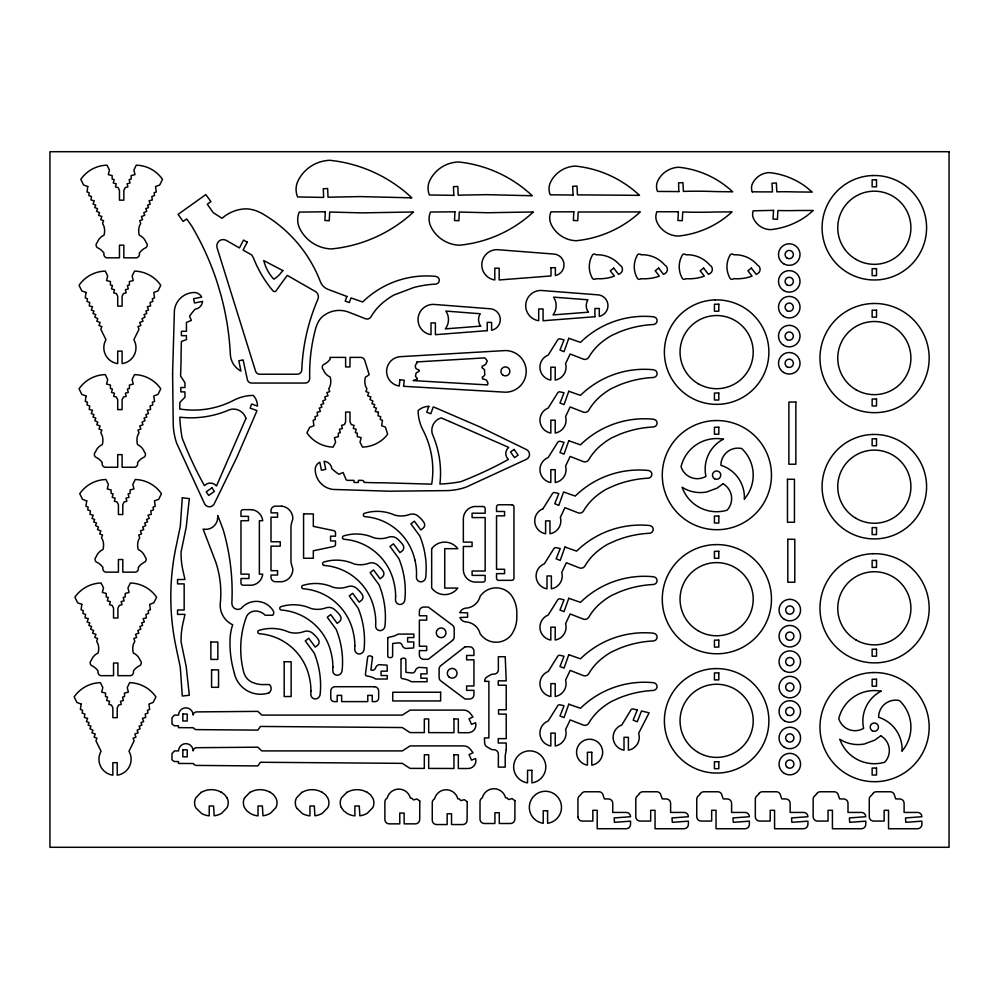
<?xml version="1.0" encoding="UTF-8"?>
<svg xmlns="http://www.w3.org/2000/svg" width="999" height="999" viewBox="0 0 999 999"><rect width="100%" height="100%" fill="white"/><g stroke="black" fill="none" stroke-linecap="round" stroke-linejoin="round"><path stroke-width="1.5" d="M678.396 211.776L677.909 220.467L682.267 220.717L682.754 211.963A444.518 444.518 0 0 0 714.585 212L732.042 211.9L731.243 212.625A92.957 92.957 0 0 1 728.059 215.359L724.088 218.444A92.957 92.957 0 0 1 678.009 236.076A24.288 24.288 0 0 1 657.142 222.502A12.9 12.9 0 0 1 656.867 211.738L678.159 211.763M244.53 797.939L249.937 792.332M201.149 792.332L195.742 797.939A10.764 10.764 0 0 0 195.929 808.041L201.611 813.511A19.73 19.73 0 0 0 209.228 815.833L209.228 805.993L213.599 805.993L214.173 815.783A19.456 19.456 0 0 0 221.691 813.261L227.073 807.629A10.702 10.702 0 0 0 227.198 798.126M301.86 792.332L296.453 797.939A10.764 10.764 0 0 0 296.641 808.041M346.815 792.332L341.408 797.939A10.702 10.702 0 0 0 341.283 807.454M542.969 508.741L552.447 493.618A2.173 2.173 0 0 1 554.845 492.582L558.816 493.543L554.745 503.746L558.816 505.369L563.561 491.983L575.237 496.066A91.334 91.334 0 0 1 648.438 470.479A3.884 3.884 0 0 1 648.438 478.209L646.977 478.271A104.308 104.308 0 0 0 614.373 485.576L606.718 489.011A61.426 61.426 0 0 0 599.85 493.356L597.115 495.417A54.083 54.083 0 0 0 583.541 510.901A4.471 4.471 0 0 1 578.046 512.812L564.934 507.667L560.364 517.332A13.062 13.062 0 0 1 549.974 533.766L549.974 520.891L545.604 520.891L545.604 533.766A13.062 13.062 0 0 1 542.969 508.741M678.796 191.571L678.596 182.854L682.966 182.642L683.391 191.408A444.518 444.518 0 0 1 715.222 191.583L732.667 191.808L731.88 191.084A92.957 92.957 0 0 0 728.721 188.324L724.774 185.202A92.957 92.957 0 0 0 678.821 167.258A24.288 24.288 0 0 0 657.854 180.682A12.9 12.9 0 0 0 657.504 191.433L679.02 191.571M752.272 191.82L772.452 191.92L772.002 183.217L776.36 182.992L776.822 191.808A355.332 355.332 0 0 1 795.641 191.933L812.262 192.095L806.081 186.938A74.301 74.301 0 0 0 769.355 172.602A19.418 19.418 0 0 0 752.597 183.329A10.302 10.302 0 0 0 752.085 191.333L752.322 191.92M366.87 792.057L370.442 794.754L372.839 798.139A10.702 10.702 0 0 1 372.764 807.642L367.345 813.236A19.456 19.456 0 0 1 359.84 815.771L359.265 805.993L354.895 805.993L354.895 815.858A19.73 19.73 0 0 1 347.277 813.536L343.718 810.826L341.308 807.429M321.915 792.057L325.487 794.754L327.884 798.139A10.702 10.702 0 0 1 327.809 807.642L322.39 813.236A19.456 19.456 0 0 1 314.885 815.771L314.31 805.993L309.94 805.993L309.94 815.858A19.73 19.73 0 0 1 302.322 813.536L296.666 808.029M269.992 792.057L273.551 794.754L275.961 798.139A10.702 10.702 0 0 1 275.886 807.642L270.467 813.236A19.456 19.456 0 0 1 262.962 815.758L262.387 805.993L258.017 805.993L258.017 815.858A19.73 19.73 0 0 1 250.399 813.536L246.84 810.813L244.43 807.429A10.702 10.702 0 0 1 244.505 797.926M221.204 792.057L224.763 794.754L227.173 798.139M577.934 816.707L577.934 799.212A4.358 4.358 0 0 1 580.094 795.454L581.568 793.556A4.358 4.358 0 0 1 585.077 791.77L598.888 791.77A4.358 4.358 0 0 1 602.647 793.918L604.37 798.875L608.928 798.988A4.346 4.346 0 0 1 612.762 803.308L612.762 812.437L626.273 812.437A4.271 4.271 0 0 1 630.544 816.732L614.148 817.931L614.472 822.327L630.544 821.153L630.544 824.375A4.346 4.346 0 0 1 626.186 828.72L597.202 828.733L597.202 810.301L592.832 810.301L592.832 821.066L582.292 821.066A4.346 4.346 0 0 1 577.934 816.707M234.453 673.351A103.734 103.734 0 0 1 230.095 638.511A49.875 49.875 0 0 1 232.68 624.787A21.641 21.641 0 0 1 220.18 604.27A98.327 98.327 0 0 0 215.871 562.375L203.097 529.058A11.926 11.926 0 0 0 217.695 517.395L217.832 515.584L223.189 529.707A222.727 222.727 0 0 1 231.855 603.146A6.019 6.019 0 0 0 241.059 608.541A19.855 19.855 0 0 1 273.127 610.614A3.896 3.896 0 0 1 272.777 615.247L265.235 615.247A14.173 14.173 0 0 0 256.593 611.088A9.928 9.928 0 0 0 246.578 616.358A92.445 92.445 0 0 0 243.744 672.19A15.16 15.16 0 0 0 252.198 682.317A27.972 27.972 0 0 0 265.484 684.552L269.443 684.565A5.395 5.395 0 0 1 268.806 693.019M268.781 692.944A26.823 26.823 0 0 1 234.353 673.376M201.199 792.419A20.092 20.092 0 0 1 221.141 792.182M249.987 792.419A20.092 20.092 0 0 1 269.93 792.182M301.91 792.419A20.092 20.092 0 0 1 321.853 792.182M346.865 792.419A20.092 20.092 0 0 1 366.808 792.182M324.188 565.422A1.723 1.723 0 0 1 322.739 563.011L322.952 562.662A1.723 1.723 0 0 1 323.963 562.012A42.482 42.482 0 0 1 354.008 563.936A24.7 24.7 0 0 0 368.756 563.299A8.704 8.704 0 0 1 377.447 564.947A42.695 42.695 0 0 1 381.643 569.168L383.067 571.103A4.346 4.346 0 0 1 382.217 577.122L380.07 578.783L373.576 569.954L370.117 572.627L379.046 584.777A86.426 86.426 0 0 1 385.239 622.802L384.99 625.761A5.045 5.045 0 0 1 379.957 630.644A4.558 4.558 0 0 1 375.649 625.761L375.774 622.502A58.329 58.329 0 0 0 374.163 608.928A55.444 55.444 0 0 0 324.188 565.446M414.91 560.152A55.444 55.444 0 0 0 364.96 516.658A1.723 1.723 0 0 1 363.511 514.223L363.723 513.873A1.723 1.723 0 0 1 364.747 513.224A42.482 42.482 0 0 1 394.792 515.147A24.7 24.7 0 0 0 409.528 514.51A8.704 8.704 0 0 1 418.219 516.158A42.695 42.695 0 0 1 422.415 520.379L423.838 522.315A4.346 4.346 0 0 1 422.989 528.334L420.841 529.994L414.348 521.166L410.889 523.838L419.817 535.988A86.426 86.426 0 0 1 426.024 574.013L425.761 576.972A5.045 5.045 0 0 1 420.729 581.855A4.558 4.558 0 0 1 416.421 576.972L416.546 573.713A58.329 58.329 0 0 0 414.935 560.139M723.413 439.198A36.576 36.576 0 0 0 681.056 466.683A17.045 17.045 0 0 0 705.943 476.373A33.704 33.704 0 0 1 723.388 439.198M210.876 642.02L210.876 659.427L217.844 659.427L217.844 642.02L210.876 642.02M211.576 669.892L211.576 687.312L218.544 687.312L218.544 669.892L211.576 669.892M284.191 661.75L284.191 696.54L291.146 696.54L291.146 661.75L284.191 661.75M303.571 513.898L303.571 558.254L313.324 558.254L313.324 550.774L333.766 546.49A2.173 2.173 0 0 0 335.502 544.355L335.502 540.946L330.569 540.946L330.569 536.188L335.502 536.188L335.502 532.779A2.173 2.173 0 0 0 333.766 530.656L313.324 526.361L313.324 513.898L303.571 513.898M431.668 548.676L431.668 588.074A16.296 16.296 0 0 0 457.792 588.074L444.73 588.074L444.73 548.676L457.792 548.676A16.296 16.296 0 0 0 431.668 548.676M453.971 754.794L453.958 768.481L428.683 768.418L428.708 754.769L424.338 754.757L424.313 768.406L410.015 768.381L402.285 763.361L260.427 762.262L257.817 765.921L196.491 765.421A3.496 3.496 0 0 1 193.419 763.536L178.471 763.436L178.484 761.588L174.388 761.55L171.965 759.827L172.015 753.558L174.475 750.898L178.571 750.898A7.28 7.28 0 0 1 185.851 743.631A7.28 7.28 0 0 1 193.132 750.898A3.559 3.559 0 0 1 196.641 747.702L257.879 747.19L261.775 750.898L402.372 750.898L410.102 745.903L463.524 745.903A8.641 8.641 0 0 1 470.429 749.337L473.014 752.784L469.018 754.595L471.54 760.152L475.599 758.541A7.78 7.78 0 0 1 467.619 768.518L458.329 768.493L458.341 754.794L453.971 754.794M453.971 718.98L453.958 732.679L428.683 732.617L428.708 718.968L424.338 718.955L424.313 732.604L410.015 732.567L402.285 727.547L260.427 726.448L257.817 730.119L196.491 729.62A3.496 3.496 0 0 1 193.419 727.734L178.471 727.634L178.484 725.786L174.388 725.749L171.965 724.013L172.015 717.757L174.475 715.097L178.571 715.097A7.28 7.28 0 0 1 185.851 707.829A7.28 7.28 0 0 1 193.132 715.097A3.559 3.559 0 0 1 196.641 711.9L257.879 711.375L261.775 715.097L402.372 715.097L410.102 710.102L463.524 710.102A8.641 8.641 0 0 1 470.429 713.536L473.014 716.982L469.018 718.793L471.54 724.35L475.599 722.739A7.78 7.78 0 0 1 467.619 732.717L458.329 732.692L458.341 718.993L453.971 718.98M551.011 267.707L551.011 275.949L499.175 279.97L499.175 268.182L494.805 268.182L494.805 279.97A15.235 15.235 0 0 1 481.83 263.773A15.235 15.235 0 0 1 497.027 249.65L553.196 254.008A10.889 10.889 0 0 1 555.382 275.549L555.382 267.707L551.011 267.707M718.805 672.926L718.805 679.894L714.435 679.894L714.435 672.926L718.805 672.926M718.805 551.311L718.805 558.279L714.435 558.279L714.435 551.311L718.805 551.311M718.805 304.233L718.805 311.201L714.435 311.201L714.435 304.233L718.805 304.233M787.474 479.283L787.474 522.252L794.442 522.252L794.442 479.283L787.474 479.283M787.824 539.273L787.824 582.242L794.792 582.242L794.792 539.273L787.824 539.273M876.51 560.414L876.51 567.382L872.139 567.382L872.139 560.414L876.51 560.414M876.51 438.786L876.51 445.754L872.139 445.754L872.139 438.786L876.51 438.786M876.51 310.202L876.51 317.158L872.139 317.158L872.139 310.202L876.51 310.202M876.51 179.857L876.51 186.825L872.139 186.825L872.139 179.857L876.51 179.857M172.59 373.726L173.214 421.965A62.525 62.525 0 0 0 176.761 443.456L204.645 503.933A5.37 5.37 0 0 0 214.186 503.933L237.038 456.968L256.331 412.2L256.905 410.539L250.137 408.129L251.598 404.008L257.505 406.106A15.947 15.947 0 0 0 253.284 395.404A43.344 43.344 0 0 0 233.741 400.274A87.113 87.113 0 0 1 179.695 408.978L179.832 402.435L184.952 397.252L184.952 391.883L180.844 391.883L180.844 387.512L184.952 387.512L184.952 382.742L180.594 376.024L181.056 361.376A535.789 535.789 0 0 1 181.418 341.471L186.451 339.585L186.451 335.664L181.393 335.664L181.393 331.293L186.451 331.293L186.451 322.44L191.333 320.417L189.598 316.221A50.662 50.662 0 0 1 195.142 309.166A8.367 8.367 0 0 0 202.535 301.373L194.493 303.009L193.619 298.726L201.661 297.09A8.367 8.367 0 0 0 195.155 292.532A20.217 20.217 0 0 0 174.413 310.289L172.59 373.726M182.892 714.023L182.829 720.991L187.2 721.028L187.263 714.06L182.892 714.023M182.892 749.824L182.829 756.792L187.2 756.83L187.263 749.862L182.892 749.824M310.951 690.809L310.839 694.068A4.558 4.558 0 0 0 315.135 698.95A5.045 5.045 0 0 0 320.167 694.068L320.429 691.108A86.426 86.426 0 0 0 314.223 653.084L305.294 640.933L308.753 638.261L315.247 647.09L317.395 645.429A4.346 4.346 0 0 0 318.244 639.41L316.82 637.462A42.695 42.695 0 0 0 312.637 633.254A8.704 8.704 0 0 0 303.933 631.605A24.7 24.7 0 0 1 289.198 632.242A42.482 42.482 0 0 0 259.153 630.319A1.723 1.723 0 0 0 258.129 630.968L257.942 631.293A1.723 1.723 0 0 0 259.378 633.728A55.444 55.444 0 0 1 309.315 677.235A58.329 58.329 0 0 1 310.951 690.809M332.904 667.107L332.792 670.379A4.558 4.558 0 0 0 337.088 675.249A5.045 5.045 0 0 0 342.12 670.379L342.382 667.407A86.426 86.426 0 0 0 336.176 629.382L327.247 617.232L330.706 614.56L337.2 623.388L339.348 621.728A4.346 4.346 0 0 0 340.197 615.709L338.773 613.773A42.695 42.695 0 0 0 334.59 609.552A8.704 8.704 0 0 0 325.886 607.904A24.7 24.7 0 0 1 311.151 608.553A42.482 42.482 0 0 0 281.106 606.63A1.723 1.723 0 0 0 280.082 607.267L279.882 607.617A1.723 1.723 0 0 0 281.331 610.027A55.444 55.444 0 0 1 331.281 653.546A58.329 58.329 0 0 1 332.904 667.107M354.857 645.854L354.745 649.113A4.558 4.558 0 0 0 359.041 653.995A5.045 5.045 0 0 0 364.086 649.113L364.335 646.153A86.426 86.426 0 0 0 358.142 608.129L349.213 595.978L352.672 593.306L359.153 602.135L361.301 600.474A4.346 4.346 0 0 0 362.15 594.455L360.726 592.507A42.695 42.695 0 0 0 356.543 588.299A8.704 8.704 0 0 0 347.839 586.65A24.7 24.7 0 0 1 333.104 587.287A42.482 42.482 0 0 0 303.059 585.364A1.723 1.723 0 0 0 302.035 586.013L301.848 586.338A1.723 1.723 0 0 0 303.284 588.773A55.444 55.444 0 0 1 353.234 632.28A58.329 58.329 0 0 1 354.857 645.854M395.629 596.366L395.517 599.625A4.558 4.558 0 0 0 399.812 604.507A5.045 5.045 0 0 0 404.857 599.625L405.107 596.665A86.426 86.426 0 0 0 398.913 558.641L389.985 546.49L393.444 543.818L399.925 552.647L402.085 550.986A4.346 4.346 0 0 0 402.922 544.967L401.498 543.031A42.695 42.695 0 0 0 397.315 538.811A8.704 8.704 0 0 0 388.623 537.162A24.7 24.7 0 0 1 373.876 537.799A42.482 42.482 0 0 0 343.831 535.876A1.723 1.723 0 0 0 342.819 536.525L342.62 536.85A1.723 1.723 0 0 0 344.056 539.285A55.444 55.444 0 0 1 394.006 582.804A58.329 58.329 0 0 1 395.629 596.366M419.805 801.073L419.705 819.492A4.346 4.346 0 0 1 415.347 823.85L404.133 823.85L404.133 813.086L399.762 813.086L399.762 823.85L389.223 823.85A4.346 4.346 0 0 1 384.877 819.492L384.877 801.997A4.358 4.358 0 0 1 387.025 798.238L387.175 798.151A11.988 11.988 0 0 1 410.427 798.151L411.725 798.151L413.499 799.912L416.933 798.963L419.805 801.073M467.207 801.76L467.095 820.191A4.346 4.346 0 0 1 462.749 824.55L451.536 824.55L451.536 813.785L447.152 813.785L447.152 824.55L436.625 824.55A4.346 4.346 0 0 1 432.267 820.191L432.267 802.697A4.358 4.358 0 0 1 434.428 798.938L434.565 798.85A11.988 11.988 0 0 1 457.829 798.85L459.115 798.85L460.889 800.611L464.323 799.662L467.207 801.76M514.947 800.723L514.847 819.143A4.346 4.346 0 0 1 510.489 823.501L499.275 823.501L499.275 812.736L494.905 812.736L494.905 823.501L484.365 823.501A4.346 4.346 0 0 1 480.007 819.143L480.007 801.648A4.358 4.358 0 0 1 482.167 797.889L482.317 797.801A11.988 11.988 0 0 1 505.569 797.801L506.868 797.801L508.628 799.562L512.062 798.613L514.947 800.723M372.49 657.392L370.891 669.867A2.935 2.935 0 0 0 373.626 670.017A3.534 3.534 0 0 0 375.711 667.482A5.145 5.145 0 0 1 379.096 664.66L387.088 665.147L387.275 671.166L381.069 671.166L381.069 675.536L387.275 675.536L387.275 679.02L375.849 679.02A23.127 23.127 0 0 0 366.371 675.948L365.384 674.862L367.669 656.992C368.269 655.169 372.003 655.669 372.49 657.392M454.92 211.813L454.52 220.517L458.891 220.717L459.278 212.038L487.475 212.737L533.379 211.963A126.448 126.448 0 0 1 527.647 216.958A103.421 103.421 0 0 1 522.227 221.179A126.836 126.836 0 0 1 459.353 245.217A33.142 33.142 0 0 1 430.881 226.698A17.595 17.595 0 0 1 430.507 212.025L454.92 211.813M325.337 211.788L324.887 220.492L329.245 220.717L329.695 212.025L361.675 212.874L413.536 211.988A140.871 140.871 0 0 1 407.155 217.57A114.897 114.897 0 0 1 401.123 222.253A140.871 140.871 0 0 1 331.293 248.951A36.813 36.813 0 0 1 299.675 228.384A19.543 19.543 0 0 1 299.25 212.088L325.337 211.788M573.838 211.776L573.364 220.467L577.722 220.717L578.196 211.988L640.272 211.925L639.185 212.912A110.29 110.29 0 0 1 635.414 216.159A89.922 89.922 0 0 1 630.694 219.83A110.29 110.29 0 0 1 576.023 240.734A28.809 28.809 0 0 1 551.273 224.638A15.297 15.297 0 0 1 550.948 211.875L573.838 211.776M773.551 210.364L773.039 219.056L777.409 219.318L777.921 210.514A355.332 355.332 0 0 0 796.752 210.514L813.361 210.464L807.155 215.584A74.301 74.301 0 0 1 770.329 229.658A19.418 19.418 0 0 1 753.646 218.818A10.302 10.302 0 0 1 753.196 210.814L773.551 210.364M182.293 497.839L180.295 526.473L175.874 547.627A242.233 242.233 0 0 0 175.874 646.253L180.295 667.394L182.293 696.028L189.323 695.267L186.201 666.57L181.081 641.945A77.697 77.697 0 0 1 183.279 621.89L184.965 614.373L177.547 614.373L177.547 610.002L184.166 610.002L184.166 583.878L177.547 583.878L177.547 579.507L184.965 579.507L183.279 571.977A77.697 77.697 0 0 1 181.081 551.923L186.201 527.31L189.323 498.601L182.293 497.839M387.762 638.049L387.749 656.268C388.099 658.191 392.245 658.191 392.595 656.268L392.682 643.481L399.051 642.819A3.534 3.534 0 0 1 402.26 645.629A5.145 5.145 0 0 0 405.644 648.451L413.636 647.964L413.823 641.945L407.617 641.945L407.617 637.574L413.823 637.574L413.823 634.09L398.201 634.09A23.127 23.127 0 0 1 388.736 637.162L387.762 638.049M417.02 362.537L416.945 362.849A7.555 7.555 0 0 0 415.247 366.283L415.821 368.281A7.118 7.118 0 0 0 419.143 369.98L419.168 371.378A9.241 9.241 0 0 0 416.046 373.176A14.785 14.785 0 0 1 415.422 375.986A5.982 5.982 0 0 0 417.382 378.409L417.02 379.62A11.089 11.089 0 0 0 413.136 380.594L487.512 384.915A5.532 5.532 0 0 0 487.887 382.667A20.829 20.829 0 0 1 486.525 380.194A9.416 9.416 0 0 0 482.642 378.983L482.255 377.073A4.895 4.895 0 0 0 484.84 374.787A20.829 20.829 0 0 1 484.615 369.867A13.287 13.287 0 0 0 482.03 367.782L482.28 366.071A8.691 8.691 0 0 0 485.889 364.048A20.829 20.829 0 0 1 487.262 361.126A13.874 13.874 0 0 0 484.815 357.879L416.571 361.938L417.02 362.537M401.011 659.328L400.986 677.559L401.973 678.646A23.127 23.127 0 0 1 411.451 681.718L427.06 681.718L427.06 678.234L420.854 678.234L420.854 673.863L427.06 673.863L426.885 667.844L418.881 667.369A5.145 5.145 0 0 0 415.497 670.179A3.534 3.534 0 0 1 412.287 672.989L405.919 672.327L405.831 659.552C405.469 657.667 401.71 657.692 401.011 659.328M399.912 379.757L399.238 386.014A14.785 14.785 0 0 1 386.638 370.317A14.785 14.785 0 0 1 401.373 356.606L505.382 350.562A20.829 20.829 0 0 1 526.211 371.391A20.829 20.829 0 0 1 505.382 392.207L403.596 386.301L404.258 380.232L399.912 379.757M87.762 186.538L87.013 191.958L89.186 192.757L88.799 195.554L91.471 196.541L90.996 199.987L94.256 200.811L93.032 204.108L95.692 205.095L94.755 207.592L97.527 208.629L96.553 211.226L99.538 212.712L98.576 215.309L101.848 216.521L100.699 219.618L103.571 220.679L102.56 223.376L103.908 226.099A15.847 15.847 0 0 1 104.008 235.202A12.612 12.612 0 0 0 97.228 242.47A3.434 3.434 0 0 0 97.228 247.577A16.321 16.321 0 0 1 104.008 253.172A3.684 3.684 0 0 0 106.631 257.817L119.468 257.817L119.468 245.18L123.839 245.18L123.839 257.817L136.676 257.817A3.684 3.684 0 0 0 139.298 253.172A16.321 16.321 0 0 1 146.079 247.577A3.434 3.434 0 0 0 146.079 242.47A12.612 12.612 0 0 0 139.298 235.202A15.847 15.847 0 0 1 139.398 226.099L140.734 223.376L139.735 220.679L142.595 219.618L141.446 216.521L144.73 215.309L143.769 212.712L146.753 211.226L145.779 208.629L148.551 207.592L147.615 205.095L150.275 204.108L149.051 200.811L152.31 199.987L151.836 196.541L154.508 195.554L154.121 192.757L156.294 191.958L155.544 186.538L159.74 184.977L162.512 179.383A32.767 32.767 0 0 0 136.289 165.172L133.854 170.092L135.002 174.613L131.131 175.599L131.131 179.083L129.158 179.583L130.032 183.017L127.098 183.766L127.897 186.913L125.2 187.587L123.839 190.347L123.839 200.175L119.468 200.175L119.468 190.347L118.107 187.587L115.409 186.913L116.209 183.766L113.274 183.017L114.148 179.583L112.163 179.083L112.163 175.599L108.304 174.613L109.44 170.092L107.005 165.172A32.767 32.767 0 0 0 80.794 179.383L83.566 184.977L87.762 186.538M86.014 292.47L85.277 297.889L87.437 298.689L87.05 301.486L89.723 302.485L89.248 305.931L92.507 306.755L91.284 310.04L93.943 311.026L93.019 313.536L95.779 314.56L94.818 317.17L97.79 318.644L96.828 321.241L100.112 322.465L98.963 325.549L101.823 326.623L100.824 329.308L105.956 339.697A16.071 16.071 0 0 0 117.72 363.624L117.72 351.124L122.09 351.124L122.09 363.624A16.071 16.071 0 0 0 133.854 339.697L138.998 329.308L137.999 326.623L140.859 325.549L139.71 322.465L142.994 321.241L142.02 318.644L145.005 317.17L144.043 314.56L146.803 313.536L145.879 311.026L148.526 310.04L147.315 306.755L150.574 305.931L150.1 302.485L152.76 301.486L152.385 298.689L154.545 297.889L153.796 292.47L158.004 290.909L160.764 285.314A32.767 32.767 0 0 0 134.553 271.104L132.118 276.024L133.267 280.544L129.395 281.531L129.395 285.027L127.422 285.527L128.284 288.948L125.35 289.698L126.149 292.844L123.451 293.531L122.09 296.278L122.09 306.106L117.72 306.106L117.72 296.278L116.359 293.531L113.674 292.844L114.46 289.698L111.526 288.948L112.4 285.527L110.427 285.027L110.427 281.531L106.556 280.544L107.705 276.024L105.27 271.104A32.767 32.767 0 0 0 79.046 285.314L81.818 290.909L86.014 292.47M86.014 395.979L85.277 401.398L87.437 402.197L87.05 404.995L89.723 405.981L89.248 409.428L92.507 410.264L91.284 413.549L93.943 414.535L93.019 417.045L95.779 418.069L94.818 420.666L97.79 422.152L96.828 424.75L100.112 425.961L98.963 429.058L101.823 430.119L100.824 432.817L102.173 435.539A15.847 15.847 0 0 1 102.273 444.642A12.612 12.612 0 0 0 95.479 451.91A3.434 3.434 0 0 0 95.479 457.03A16.321 16.321 0 0 1 102.273 462.624A3.684 3.684 0 0 0 104.883 467.257L117.72 467.257L117.72 454.62L122.09 454.62L122.09 467.257L134.927 467.257A3.684 3.684 0 0 0 137.55 462.624A16.321 16.321 0 0 1 144.331 457.03A3.434 3.434 0 0 0 144.331 451.91A12.612 12.612 0 0 0 137.55 444.642A15.847 15.847 0 0 1 137.65 435.539L138.998 432.817L137.999 430.119L140.859 429.058L139.71 425.961L142.994 424.75L142.02 422.152L145.005 420.666L144.043 418.069L146.803 417.045L145.879 414.535L148.526 413.549L147.315 410.264L150.574 409.428L150.1 405.981L152.76 404.995L152.385 402.197L154.545 401.398L153.796 395.979L158.004 394.418L160.764 388.823A32.767 32.767 0 0 0 134.553 374.613L132.118 379.533L133.267 384.053L129.395 385.04L129.395 388.524L127.422 389.023L128.284 392.457L125.35 393.206L126.149 396.353L123.451 397.04L122.09 399.787L122.09 409.615L117.72 409.615L117.72 399.787L116.359 397.04L113.674 396.353L114.46 393.206L111.526 392.457L112.4 389.023L110.427 388.524L110.427 385.04L106.556 384.053L107.705 379.533L105.27 374.613A32.767 32.767 0 0 0 79.046 388.823L81.818 394.418L86.014 395.979M86.713 500.874L85.964 506.293L88.137 507.092L87.75 509.89L90.422 510.876L89.947 514.323L93.207 515.159L91.983 518.444L94.643 519.43L93.706 521.94L96.478 522.964L95.504 525.561L98.489 527.047L97.527 529.645L100.812 530.856L99.663 533.953L102.522 535.014L101.523 537.712L102.86 540.434A15.847 15.847 0 0 1 102.959 549.537A12.612 12.612 0 0 0 96.179 556.805A3.434 3.434 0 0 0 96.179 561.925A16.321 16.321 0 0 1 102.959 567.519A3.684 3.684 0 0 0 105.582 572.152L118.419 572.152L118.419 559.515L122.79 559.515L122.79 572.152L135.627 572.152A3.684 3.684 0 0 0 138.249 567.519A16.321 16.321 0 0 1 145.03 561.925A3.434 3.434 0 0 0 145.03 556.805A12.612 12.612 0 0 0 138.249 549.537A15.847 15.847 0 0 1 138.349 540.434L139.698 537.712L138.699 535.014L141.558 533.953L140.409 530.856L143.694 529.645L142.72 527.047L145.704 525.561L144.73 522.964L147.502 521.94L146.566 519.43L149.226 518.444L148.002 515.159L151.261 514.323L150.787 510.876L153.459 509.89L153.084 507.092L155.245 506.293L154.495 500.874L158.691 499.313L161.463 493.718A32.767 32.767 0 0 0 135.252 479.508L132.817 484.428L133.953 488.948L130.095 489.935L130.095 493.419L128.109 493.918L128.983 497.352L126.049 498.101L126.848 501.248L124.151 501.935L122.79 504.682L122.79 514.51L118.419 514.51L118.419 504.682L117.058 501.935L114.361 501.248L115.16 498.101L112.225 497.352L113.099 493.918L111.126 493.419L111.126 489.935L107.255 488.948L108.404 484.428L105.969 479.508A32.767 32.767 0 0 0 79.745 493.718L82.517 499.313L86.713 500.874M81.831 604.37L81.094 609.79L83.254 610.589L82.867 613.386L85.539 614.385L85.065 617.832L88.324 618.656L87.1 621.94L89.76 622.926L88.836 625.436L91.596 626.46L90.634 629.07L93.606 630.544L92.645 633.141L95.929 634.365L94.78 637.449L97.64 638.523L96.641 641.221L97.989 643.93A15.847 15.847 0 0 1 98.089 653.046A12.612 12.612 0 0 0 91.309 660.302A3.434 3.434 0 0 0 91.309 665.421A16.321 16.321 0 0 1 98.089 671.016A3.684 3.684 0 0 0 100.699 675.661L113.536 675.661L113.536 663.024L117.919 663.024L117.919 675.661L130.757 675.661A3.684 3.684 0 0 0 133.367 671.016A16.321 16.321 0 0 1 140.147 665.421A3.434 3.434 0 0 0 140.147 660.302A12.612 12.612 0 0 0 133.367 653.046A15.847 15.847 0 0 1 133.466 643.93L134.815 641.221L133.816 638.523L136.676 637.449L135.527 634.365L138.811 633.141L137.837 630.544L140.822 629.07L139.86 626.46L142.62 625.436L141.696 622.926L144.356 621.94L143.132 618.656L146.391 617.832L145.916 614.385L148.589 613.386L148.202 610.589L150.362 609.79L149.625 604.37L153.821 602.809L156.581 597.215A32.767 32.767 0 0 0 130.37 583.004L127.934 587.936L129.083 592.444L125.212 593.431L125.212 596.927L123.239 597.427L124.101 600.849L121.166 601.598L121.965 604.745L119.281 605.431L117.919 608.179L117.919 618.006L113.536 618.006L113.536 608.179L112.175 605.431L109.49 604.745L110.29 601.598L107.343 600.849L108.217 597.427L106.244 596.927L106.244 593.431L102.373 592.444L103.521 587.936L101.086 583.004A32.767 32.767 0 0 0 74.875 597.215L77.635 602.809L81.831 604.37M81.144 704.033L80.395 709.452L82.555 710.252L82.18 713.049L84.84 714.048L84.366 717.494L87.625 718.318L86.413 721.603L89.061 722.589L88.137 725.099L90.897 726.123L89.935 728.733L92.919 730.207L91.945 732.804L95.23 734.028L94.081 737.125L96.94 738.186L95.941 740.883L101.086 751.26A16.071 16.071 0 0 0 112.85 775.187L112.85 762.687L117.22 762.687L117.22 775.187A16.071 16.071 0 0 0 128.983 751.26L134.116 740.883L133.117 738.186L135.976 737.125L134.828 734.028L138.112 732.804L137.15 730.207L140.122 728.733L139.161 726.123L141.92 725.099L140.996 722.589L143.656 721.603L142.432 718.318L145.692 717.494L145.217 714.048L147.889 713.049L147.502 710.252L149.663 709.452L148.926 704.033L153.122 702.472L155.894 696.877A32.767 32.767 0 0 0 129.67 682.667L127.235 687.599L128.384 692.12L124.513 693.094L124.513 696.59L122.54 697.09L123.414 700.524L120.479 701.261L121.279 704.407L118.581 705.094L117.22 707.841L117.22 717.669L112.85 717.669L112.85 707.841L111.488 705.094L108.791 704.407L109.59 701.261L106.656 700.524L107.517 697.09L105.544 696.59L105.544 693.094L101.673 692.12L102.822 687.599L100.387 682.667A32.767 32.767 0 0 0 74.176 696.877L76.948 702.472L81.144 704.033M378.471 412.262L377.997 415.709L380.669 416.708L380.282 419.505L382.455 420.304L381.705 425.724L385.402 427.097L387.637 434.303A32.767 32.767 0 0 1 362.462 447.09L360.015 442.157L361.163 437.637L357.292 436.663L357.292 433.166L355.319 432.667L356.193 429.233L353.259 428.496L354.058 425.349L351.361 424.662L350 421.915L350 412.075L345.629 412.075L345.629 421.915L344.268 424.662L341.571 425.349L342.37 428.496L339.435 429.233L340.309 432.667L338.336 433.166L338.336 436.663L334.465 437.637L335.614 442.157L333.179 447.09A32.767 32.767 0 0 1 306.955 432.879L309.727 427.285L313.923 425.724L313.174 420.304L315.347 419.505L314.96 416.708L317.632 415.709L317.158 412.262L320.417 411.438L319.193 408.154L321.853 407.155L320.916 404.657L323.688 403.633L322.714 401.024L325.699 399.55L324.737 396.953L328.009 395.729L326.86 392.632L329.732 391.571L328.721 388.873L330.07 386.151A15.847 15.847 0 0 0 330.169 377.048A12.612 12.612 0 0 1 323.389 369.792A3.434 3.434 0 0 1 323.389 364.672A16.321 16.321 0 0 0 330.169 359.078A3.684 3.684 0 0 1 330.07 357.392L345.629 357.392L345.629 366.933L350 366.933L350 357.392L360.639 357.392A4.358 4.358 0 0 1 364.797 360.464L369.155 374.563A12.612 12.612 0 0 1 365.459 377.048A15.847 15.847 0 0 0 365.559 386.151L366.908 388.873L365.896 391.571L368.768 392.632L367.62 395.729L370.891 396.953L369.93 399.55L372.914 401.024L371.94 403.633L374.712 404.657L373.776 407.155L376.436 408.154L375.212 411.438L378.471 412.262M506.231 749.712L505.207 755.806L505.207 767.12L498.364 767.12L498.364 754.145A4.433 4.433 0 0 0 493.918 749.712L493.019 749.712A4.446 4.446 0 0 1 490.759 749.088L486.863 746.777A4.446 4.446 0 0 1 484.69 743.194L484.415 737.949L488.886 737.949L488.886 681.343L484.69 681.343L484.69 680.656A4.446 4.446 0 0 1 486.863 677.06L490.759 674.762A4.446 4.446 0 0 1 493.019 674.138L493.918 674.138A4.433 4.433 0 0 0 498.364 669.692L498.364 656.73L505.207 656.73L506.231 680.831L498.239 680.831L498.239 685.214L506.231 685.214L506.231 709.74L498.551 709.74L498.551 714.11L506.231 714.11L506.231 738.636L498.239 738.636L498.239 743.006L506.231 743.006L506.231 749.712M459.94 612.599L467.607 612.862L467.607 617.232L459.94 617.482A6.906 6.906 0 0 0 465.384 621.878A15.747 15.747 0 0 1 480.144 633.778A19.381 19.381 0 0 0 511.001 635.314A30.145 30.145 0 0 0 516.82 617.232L516.82 612.862A30.145 30.145 0 0 0 511.001 594.78A19.381 19.381 0 0 0 480.144 596.316A15.747 15.747 0 0 1 465.384 608.204A6.906 6.906 0 0 0 459.94 612.599M346.865 296.453L345.204 301.111L349.325 302.572L350.986 297.914L362.662 301.985A91.334 91.334 0 0 1 435.851 276.411A3.884 3.884 0 0 1 435.851 284.141L434.403 284.191A104.308 104.308 0 0 0 413.723 287.525L394.13 294.93A61.426 61.426 0 0 0 387.262 299.275L384.528 301.336A54.083 54.083 0 0 0 370.966 316.833A4.471 4.471 0 0 1 365.459 318.743L349.687 312.55A25.999 25.999 0 0 0 320.579 318.419A30.569 30.569 0 0 0 315.996 327.322A172.315 172.315 0 0 0 309.653 374.425L309.665 378.596A4.446 4.446 0 0 1 305.232 383.054L251.636 383.054A4.371 4.371 0 0 1 247.415 379.832L243.119 359.902L238.836 360.776L240.934 371.066A19.868 19.868 0 0 1 230.357 354.47A278.621 278.621 0 0 0 220.592 293.806L217.045 282.018A278.621 278.621 0 0 0 191.708 226.036L186.688 218.931L183.117 221.453L178.097 214.36L205.819 194.58L210.926 201.623L207.293 204.221L213.237 212.675L222.065 218.294A37.462 37.462 0 0 1 244.98 208.878L247.952 208.941A35.027 35.027 0 0 1 261.8 213.386L263.174 214.161A133.966 133.966 0 0 1 320.429 281.805A13.062 13.062 0 0 0 328.009 289.348L346.865 296.453M428.821 406.356L426.723 412.262L430.844 413.723L433.241 406.955L434.902 407.517L479.67 426.81L526.635 449.662A5.37 5.37 0 0 1 526.635 459.215L466.171 487.087A62.525 62.525 0 0 1 444.68 490.634L389.548 491.208L332.992 489.435A20.217 20.217 0 0 1 315.234 468.706A8.379 8.379 0 0 1 319.792 462.187L321.441 470.229L325.724 469.355L324.076 461.313A8.379 8.379 0 0 1 331.868 468.706A50.662 50.662 0 0 0 338.936 474.263L343.119 472.515L346.029 479.532A2.298 2.298 0 0 0 347.789 480.357L353.996 480.357L353.996 482.455L358.366 482.455L358.366 480.357L361.888 480.357A2.173 2.173 0 0 1 363.923 481.768L364.185 482.43A535.789 535.789 0 0 0 384.091 482.804L431.693 484.153A87.113 87.113 0 0 0 422.989 430.107A43.344 43.344 0 0 1 418.106 410.577A15.947 15.947 0 0 1 428.821 406.356M568.781 338.299L564.035 351.685L559.977 350.062L564.048 339.86L560.077 338.898A2.173 2.173 0 0 0 557.679 339.935L548.201 355.057A13.062 13.062 0 0 0 550.824 380.095L550.836 367.207L555.207 367.207L555.207 380.082A13.062 13.062 0 0 0 565.584 363.648L570.167 353.983L583.266 359.128A4.471 4.471 0 0 0 588.773 357.217A54.083 54.083 0 0 1 602.335 341.733L605.069 339.672A61.426 61.426 0 0 1 611.937 335.327L619.592 331.893A104.308 104.308 0 0 1 652.21 324.588L653.658 324.525A3.884 3.884 0 0 0 653.658 316.795A91.334 91.334 0 0 0 580.469 342.382L568.781 338.299M568.781 391.271L564.035 404.657L559.977 403.034L564.048 392.832L560.077 391.87A2.173 2.173 0 0 0 557.679 392.894L548.201 408.029A13.062 13.062 0 0 0 550.824 433.054L550.836 420.167L555.207 420.167L555.207 433.054A13.062 13.062 0 0 0 565.584 416.62L570.167 406.955L583.266 412.1A4.471 4.471 0 0 0 588.773 410.189A54.083 54.083 0 0 1 602.335 394.705L605.069 392.632A61.426 61.426 0 0 1 611.937 388.299L619.592 384.865A104.308 104.308 0 0 1 652.21 377.56L653.658 377.497A3.884 3.884 0 0 0 653.658 369.767A91.334 91.334 0 0 0 580.469 395.354L568.781 391.271M568.781 440.759L564.035 454.145L559.977 452.522L564.048 442.32L560.077 441.358A2.173 2.173 0 0 0 557.679 442.382L548.201 457.517A13.062 13.062 0 0 0 550.824 482.542L550.836 469.655L555.207 469.655L555.207 482.529A13.062 13.062 0 0 0 565.584 466.108L570.167 456.443L583.266 461.588A4.471 4.471 0 0 0 588.773 459.677A54.083 54.083 0 0 1 602.335 444.193L605.069 442.12A61.426 61.426 0 0 1 611.937 437.774L619.592 434.34A104.308 104.308 0 0 1 652.21 427.035L653.658 426.985A3.884 3.884 0 0 0 653.658 419.255A91.334 91.334 0 0 0 580.469 444.842L568.781 440.759M564.959 547.04L560.202 560.427L556.143 558.816L560.214 548.601L556.243 547.639A2.173 2.173 0 0 0 553.846 548.676L544.368 563.798A13.062 13.062 0 0 0 546.99 588.836L547.002 575.948L551.373 575.948L551.373 588.823A13.062 13.062 0 0 0 561.75 572.39L566.333 562.737L579.432 567.882A4.471 4.471 0 0 0 584.939 565.971A54.083 54.083 0 0 1 598.501 550.474L601.236 548.414A61.426 61.426 0 0 1 608.104 544.068L615.759 540.634A104.308 104.308 0 0 1 648.376 533.329L649.825 533.266A3.884 3.884 0 0 0 649.825 525.549A91.334 91.334 0 0 0 576.635 551.123L564.959 547.04M568.781 598.276L564.035 611.663L559.977 610.039L564.048 599.837L560.077 598.876A2.173 2.173 0 0 0 557.679 599.899L548.201 615.034A13.062 13.062 0 0 0 550.824 640.059L550.836 627.172L555.207 627.172L555.207 640.047A13.062 13.062 0 0 0 565.584 623.626L570.167 613.96L583.266 619.105A4.471 4.471 0 0 0 588.773 617.195A54.083 54.083 0 0 1 602.335 601.71L605.069 599.637A61.426 61.426 0 0 1 611.937 595.292L619.592 591.858A104.308 104.308 0 0 1 652.21 584.552L653.658 584.502A3.884 3.884 0 0 0 653.658 576.773A91.334 91.334 0 0 0 580.469 602.36L568.781 598.276M568.781 654.732L564.035 668.119L559.977 666.495L564.048 656.281L560.077 655.332A2.173 2.173 0 0 0 557.679 656.355L548.201 671.49A13.062 13.062 0 0 0 550.824 696.515L550.836 683.628L555.207 683.628L555.207 696.503A13.062 13.062 0 0 0 565.584 680.082L570.167 670.416L583.266 675.561A4.471 4.471 0 0 0 588.773 673.651A54.083 54.083 0 0 1 602.335 658.166L605.069 656.093A61.426 61.426 0 0 1 611.937 651.748L619.592 648.314A104.308 104.308 0 0 1 652.21 641.008L653.658 640.958A3.884 3.884 0 0 0 653.658 633.229A91.334 91.334 0 0 0 580.469 658.816L568.781 654.732M568.781 704.22L564.035 717.594L559.977 715.983L564.048 705.769L560.077 704.819A2.173 2.173 0 0 0 557.679 705.843L548.201 720.966A13.062 13.062 0 0 0 550.824 746.003L550.836 733.116L555.207 733.116L555.207 745.991A13.062 13.062 0 0 0 565.584 729.557L570.167 719.904L583.266 725.049A4.471 4.471 0 0 0 588.773 723.139A54.083 54.083 0 0 1 602.335 707.642L605.069 705.581A61.426 61.426 0 0 1 611.937 701.236L619.592 697.801A104.308 104.308 0 0 1 652.21 690.496L653.658 690.434A3.884 3.884 0 0 0 653.658 682.717A91.334 91.334 0 0 0 580.469 708.291L568.781 704.22M637.225 709.952L633.166 720.167L637.225 721.778L641.52 710.988L649.1 712.824L638.636 733.303A13.062 13.062 0 0 1 628.383 750.174L628.383 737.299L624.013 737.299L624.013 750.174A13.062 13.062 0 0 1 621.815 724.987L630.869 710.027A2.173 2.173 0 0 1 633.254 708.99L637.225 709.952M245.929 418.469L216.471 485.976A7.917 7.917 0 0 0 204.42 485.676A380.594 380.594 0 0 1 182.168 438.049A144.867 144.867 0 0 1 179.808 417.195A97.015 97.015 0 0 0 229.832 409.615A12.975 12.975 0 0 1 245.929 418.469M247.24 242.12L243.094 250.05L251.81 255.045L253.534 258.117A116.408 116.408 0 0 0 273.039 290.909A1.936 1.936 0 0 0 276.136 290.759A558.653 558.653 0 0 1 284.091 279.72L287.3 275.412L314.523 291.009A6.219 6.219 0 0 1 317.894 299.25A197.303 197.303 0 0 0 301.785 369.942A4.433 4.433 0 0 1 297.352 374.213L259.728 374.213A4.371 4.371 0 0 1 255.557 371.153L217.083 247.74A6.306 6.306 0 0 1 226.024 240.26L239.423 247.939L243.531 240.097L247.24 242.12M639.41 793.556L637.936 795.454A4.358 4.358 0 0 0 635.789 799.212L635.789 816.707A4.346 4.346 0 0 0 640.134 821.066L650.674 821.066L650.674 810.301L655.044 810.301L655.044 828.733L684.04 828.733A4.346 4.346 0 0 0 688.386 824.375L688.386 821.153L672.327 822.327L672.002 817.931L688.386 816.732A4.271 4.271 0 0 0 684.128 812.437L670.616 812.437L670.616 803.308A4.346 4.346 0 0 0 666.783 798.988L662.225 798.875L660.501 793.918A4.358 4.358 0 0 0 656.743 791.77L642.931 791.77A4.358 4.358 0 0 0 639.41 793.556M700.399 793.556L698.925 795.454A4.358 4.358 0 0 0 696.765 799.212L696.765 816.707A4.346 4.346 0 0 0 701.123 821.066L711.663 821.066L711.663 810.301L716.033 810.301L716.033 828.733L745.017 828.733A4.346 4.346 0 0 0 749.375 824.375L749.375 821.153L733.303 822.327L732.991 817.931L749.375 816.732A4.271 4.271 0 0 0 745.104 812.437L731.605 812.437L731.605 803.308A4.346 4.346 0 0 0 727.759 798.988L723.201 798.875L721.478 793.918A4.358 4.358 0 0 0 717.732 791.77L703.92 791.77A4.358 4.358 0 0 0 700.399 793.556M758.953 793.556L757.467 795.454A4.358 4.358 0 0 0 755.319 799.212L755.319 816.707A4.346 4.346 0 0 0 759.677 821.066L770.204 821.066L770.204 810.301L774.575 810.301L774.575 828.733L803.571 828.733A4.346 4.346 0 0 0 807.916 824.375L807.916 821.153L791.857 822.327L791.533 817.931L807.916 816.732A4.271 4.271 0 0 0 803.658 812.437L790.147 812.437L790.147 803.308A4.346 4.346 0 0 0 786.313 798.988L781.755 798.875L780.032 793.918A4.358 4.358 0 0 0 776.273 791.77L762.462 791.77A4.358 4.358 0 0 0 758.953 793.556M816.795 793.556L815.321 795.454A4.358 4.358 0 0 0 813.161 799.212L813.161 816.707A4.346 4.346 0 0 0 817.519 821.066L828.059 821.066L828.059 810.301L832.429 810.301L832.429 828.733L861.413 828.733A4.346 4.346 0 0 0 865.771 824.375L865.771 821.153L849.699 822.327L849.375 817.931L865.771 816.732A4.271 4.271 0 0 0 861.5 812.437L848.001 812.437L848.001 803.308A4.346 4.346 0 0 0 844.155 798.988L839.597 798.875L837.874 793.918A4.358 4.358 0 0 0 834.115 791.77L820.304 791.77A4.358 4.358 0 0 0 816.795 793.556M872.901 793.556L871.428 795.454A4.358 4.358 0 0 0 869.267 799.212L869.267 816.707A4.346 4.346 0 0 0 873.626 821.066L884.165 821.066L884.165 810.301L888.536 810.301L888.536 828.733L917.519 828.733A4.346 4.346 0 0 0 921.877 824.375L921.877 821.153L905.806 822.327L905.494 817.931L921.877 816.732A4.271 4.271 0 0 0 917.606 812.437L904.107 812.437L904.107 803.308A4.346 4.346 0 0 0 900.261 798.988L895.703 798.875L893.98 793.918A4.358 4.358 0 0 0 890.234 791.77L876.41 791.77A4.358 4.358 0 0 0 872.901 793.556M282.842 270.579L280.444 273.539A26.911 26.911 0 0 1 273.813 279.171A41.683 41.683 0 0 1 264.61 263.486L263.724 260.564L282.842 270.579M723.039 483.778L717.107 488.111L706.805 491.958A33.704 33.704 0 0 1 695.828 492.282L692.207 491.595A33.704 33.704 0 0 1 682.117 487.25A36.576 36.576 0 0 0 727.085 510.189A17.045 17.045 0 0 0 723.039 483.778M880.743 735.776L874.799 740.109L864.51 743.955A33.704 33.704 0 0 1 853.521 744.28L849.912 743.593A33.704 33.704 0 0 1 839.822 739.248A36.576 36.576 0 0 0 884.789 762.187A17.045 17.045 0 0 0 880.743 735.776M452.522 640.409L428.284 659.303L423.726 659.303A4.346 4.346 0 0 1 419.368 654.944L419.368 650.611L426.685 650.611L426.685 646.241L419.368 646.241L419.368 620.117L426.685 620.117L426.685 615.746L419.368 615.746L419.368 611.413A4.346 4.346 0 0 1 423.726 607.055L428.284 607.055L452.46 625.174A4.358 4.358 0 0 1 454.195 628.658L454.195 636.975A4.358 4.358 0 0 1 452.522 640.409M465.022 646.778L440.784 665.671A4.358 4.358 0 0 0 439.11 669.105L439.11 677.434A4.358 4.358 0 0 0 440.846 680.918L465.022 699.025L469.58 699.025A4.346 4.346 0 0 0 473.938 694.68L473.938 690.334L466.62 690.334L466.62 685.963L473.938 685.963L473.938 659.839L466.62 659.839L466.62 655.469L473.938 655.469L473.938 651.136A4.346 4.346 0 0 0 469.58 646.79L465.022 646.778M613.723 268.107L610.264 270.779L614.397 276.136A43.906 43.906 0 0 1 596.091 278.659A2.597 2.597 0 0 1 592.619 278.659A23.102 23.102 0 0 1 592.619 254.795A2.31 2.31 0 0 1 596.091 254.795A29.396 29.396 0 0 1 619.792 265.01A4.883 4.883 0 0 1 619.88 273.701L618.556 274.375L613.723 268.107M658.678 268.107L655.219 270.779L659.352 276.136A43.906 43.906 0 0 1 641.046 278.659A2.597 2.597 0 0 1 637.574 278.659A23.102 23.102 0 0 1 637.574 254.795A2.31 2.31 0 0 1 641.046 254.795A29.396 29.396 0 0 1 664.747 265.01A4.883 4.883 0 0 1 664.834 273.701L663.511 274.375L658.678 268.107M703.633 268.107L700.174 270.779L704.307 276.136A43.906 43.906 0 0 1 686.001 278.659A2.597 2.597 0 0 1 682.529 278.659A23.102 23.102 0 0 1 682.529 254.795A2.31 2.31 0 0 1 686.001 254.795A29.396 29.396 0 0 1 709.702 265.01A4.883 4.883 0 0 1 709.789 273.701L708.466 274.375L703.633 268.107M751.373 268.107L747.914 270.779L752.047 276.136A43.906 43.906 0 0 1 733.741 278.659A2.597 2.597 0 0 1 730.269 278.659A23.102 23.102 0 0 1 730.269 254.795A2.31 2.31 0 0 1 733.741 254.795A29.396 29.396 0 0 1 757.442 265.01A4.883 4.883 0 0 1 757.542 273.701L756.218 274.375L751.373 268.107M211.9 487.824L206.206 491.833L208.716 495.404L214.41 491.408L211.9 487.824M514.11 449.438L510.539 451.948L514.535 457.654L518.119 455.132L514.11 449.438M410.527 197.802L360.015 196.591L328.022 197.215L327.635 188.524L323.276 188.724L323.651 197.415L297.577 196.94A19.543 19.543 0 0 1 298.114 180.644A36.813 36.813 0 0 1 329.882 160.302A140.871 140.871 0 0 1 399.525 187.5A114.897 114.897 0 0 1 405.519 192.22A140.871 140.871 0 0 1 411.863 197.852L410.527 197.802M588.386 312.188L553.034 314.922A15.235 15.235 0 0 0 553.571 297.14L587.924 299.8A10.889 10.889 0 0 0 588.386 312.188M594.917 316.72L543.069 320.741L543.069 308.953L538.698 308.953L538.698 320.741A15.235 15.235 0 0 1 525.749 304.545A15.235 15.235 0 0 1 540.946 290.434L597.102 294.78A10.889 10.889 0 0 1 599.288 316.333L599.288 308.479L594.917 308.479L594.917 316.72M480.706 326.124L445.354 328.871A15.235 15.235 0 0 0 445.879 311.076L480.244 313.748A10.889 10.889 0 0 0 480.706 326.124M487.237 330.657L435.389 334.677L435.389 322.902L431.019 322.902L431.019 334.677A15.235 15.235 0 0 1 418.069 318.481A15.235 15.235 0 0 1 433.254 304.37L489.423 308.716A10.889 10.889 0 0 1 491.608 330.269L491.608 322.415L487.237 322.415L487.237 330.657M453.808 195.342L429.395 194.967A17.595 17.595 0 0 1 429.882 180.282A33.142 33.142 0 0 1 458.479 161.975A126.836 126.836 0 0 1 521.191 186.463A103.421 103.421 0 0 1 526.573 190.722A126.448 126.448 0 0 1 532.267 195.754L486.376 194.655L458.179 195.155L457.842 186.476L453.471 186.651L453.808 195.342M573.076 195.03L550.187 194.78A15.297 15.297 0 0 1 550.611 182.018A28.809 28.809 0 0 1 575.474 166.096A110.277 110.277 0 0 1 629.994 187.387A89.922 89.922 0 0 1 634.69 191.084A110.277 110.277 0 0 1 638.436 194.368L639.51 195.354L577.447 194.855L577.022 186.126L572.664 186.338L573.076 195.03M872.789 175.524L872.139 175.549A52.248 52.248 0 0 0 822.09 227.747A52.248 52.248 0 0 0 872.152 279.945L876.51 279.945A52.248 52.248 0 0 0 926.585 227.747A52.248 52.248 0 0 0 876.51 175.549L872.789 175.524M715.084 299.9L714.435 299.925A52.248 52.248 0 0 0 664.385 352.123A52.248 52.248 0 0 0 714.46 404.32L718.805 404.32A52.248 52.248 0 0 0 768.88 352.123A52.248 52.248 0 0 0 718.805 299.925L715.084 299.9M872.964 303.496L872.277 303.521A54.595 54.595 0 0 0 819.979 358.067A54.595 54.595 0 0 0 872.289 412.624L876.847 412.624A54.595 54.595 0 0 0 929.17 358.067A54.595 54.595 0 0 0 876.847 303.521L872.964 303.496M715.259 420.554L714.572 420.579A54.595 54.595 0 0 0 662.275 475.124A54.595 54.595 0 0 0 714.597 529.67L719.143 529.67A54.595 54.595 0 0 0 771.465 475.124A54.595 54.595 0 0 0 719.143 420.579L715.259 420.554M872.789 434.453L872.139 434.478A52.248 52.248 0 0 0 822.09 486.675A52.248 52.248 0 0 0 872.152 538.873L876.51 538.873A52.248 52.248 0 0 0 926.585 486.675A52.248 52.248 0 0 0 876.51 434.478L872.789 434.453M715.259 544.605L714.572 544.63A54.595 54.595 0 0 0 662.275 599.188A54.595 54.595 0 0 0 714.597 653.733L719.143 653.733A54.595 54.595 0 0 0 771.465 599.188A54.595 54.595 0 0 0 719.143 544.63L715.259 544.605M872.964 553.708L872.277 553.733A54.595 54.595 0 0 0 819.979 608.291A54.595 54.595 0 0 0 872.289 662.837L876.847 662.837A54.595 54.595 0 0 0 929.17 608.291A54.595 54.595 0 0 0 876.847 553.733L872.964 553.708M715.084 668.593L714.435 668.618A52.248 52.248 0 0 0 664.385 720.816A52.248 52.248 0 0 0 714.46 773.014L718.805 773.026A52.248 52.248 0 0 0 768.88 720.816A52.248 52.248 0 0 0 718.805 668.618L715.084 668.593M872.964 672.552L872.277 672.577A54.595 54.595 0 0 0 819.979 727.122A54.595 54.595 0 0 0 872.289 781.668L876.847 781.668A54.595 54.595 0 0 0 929.17 727.122A54.595 54.595 0 0 0 876.847 672.577L872.964 672.552M949.05 151.711L49.95 151.711L49.95 847.289L949.05 847.289L949.05 151.711M876.51 268.669L872.139 268.669L872.139 275.637L876.51 275.637L876.51 268.669M718.805 393.044L714.435 393.044L714.435 400.012L718.805 400.012L718.805 393.044M876.51 399.013L872.139 399.013L872.139 405.969L876.51 405.969L876.51 399.013M795.853 402.048L788.885 402.048L788.885 464.223L795.853 464.223L795.853 402.048M718.805 427.247L714.435 427.247L714.435 434.215L718.805 434.215L718.805 427.247M511.788 504.77L498.688 504.77A2.173 2.173 0 0 0 496.528 506.955L496.528 511.476L504.57 511.476L504.57 515.846L496.528 515.846L496.528 569.268L504.57 569.268L504.57 573.638L496.528 573.638L496.528 578.171A2.173 2.173 0 0 0 498.688 580.344L511.788 580.344A2.173 2.173 0 0 0 513.961 578.171L513.961 506.955A2.173 2.173 0 0 0 511.788 504.77M281.93 506.168L275.412 506.168A4.383 4.383 0 0 0 271.016 510.551L271.016 512.862L277.547 512.862L277.547 517.232L271.016 517.232L271.016 541.77L280.269 541.77L280.269 546.141L271.016 546.141L271.016 570.666L277.547 570.666L277.547 575.037L271.016 575.037L271.016 577.347A4.383 4.383 0 0 0 275.412 581.73L281.955 581.73A12.512 12.512 0 0 0 292.832 569.979A7.692 7.692 0 0 0 292.145 566.795A28.409 28.409 0 0 1 290.959 561.351L290.959 526.56A28.409 28.409 0 0 1 292.145 521.103A7.692 7.692 0 0 0 292.832 517.919A12.512 12.512 0 0 0 281.93 506.168M482.992 506.518L474.25 506.518A12.512 12.512 0 0 0 463.349 518.269L463.349 542.12L472.077 542.12L472.077 546.49L463.349 546.49L463.349 570.329A12.512 12.512 0 0 0 474.225 582.08L482.992 582.08A2.173 2.173 0 0 0 485.164 579.907L485.164 575.387L472.102 575.387L472.102 571.016L485.164 571.016L485.164 517.582L472.102 517.582L472.102 513.211L485.164 513.211L485.164 508.691A2.173 2.173 0 0 0 482.992 506.518M251.873 509.652L243.144 509.652A2.173 2.173 0 0 0 240.971 511.825L240.971 516.346L248.451 516.346L248.451 520.716L240.971 520.716L240.971 574.15L248.976 574.15L248.976 578.521L240.971 578.521L240.971 583.041A2.173 2.173 0 0 0 243.144 585.214L251.91 585.214A12.512 12.512 0 0 0 262.725 574.15L259.365 574.15L259.365 520.716L262.725 520.716A12.512 12.512 0 0 0 251.873 509.652M718.805 516.058L714.435 516.058L714.435 523.026L718.805 523.026L718.805 516.058M876.51 527.597L872.139 527.597L872.139 534.565L876.51 534.565L876.51 527.597M718.805 640.122L714.435 640.122L714.435 647.09L718.805 647.09L718.805 640.122M876.51 649.225L872.139 649.225L872.139 656.193L876.51 656.193L876.51 649.225M876.51 679.245L872.139 679.245L872.139 686.213L876.51 686.213L876.51 679.245M374.3 686.713L335.115 686.713A4.346 4.346 0 0 0 330.769 691.071L330.769 698.139A3.484 3.484 0 0 0 334.253 701.61L337.175 701.61L337.175 695.366L341.646 695.366L341.646 701.61L367.769 701.61L367.769 695.366L372.252 695.366L372.252 701.61L375.174 701.61A3.484 3.484 0 0 0 378.658 698.139L378.658 691.071A4.346 4.346 0 0 0 374.3 686.713M440.621 692.245L392.732 692.245L392.732 700.948L440.621 700.948L440.621 692.245M591.795 752.284L587.424 752.284L587.424 765.159A13.062 13.062 0 0 1 578.683 745.129A13.062 13.062 0 0 1 600.536 745.129A13.062 13.062 0 0 1 591.795 765.159L591.795 752.284M718.805 761.738L714.435 761.738L714.435 768.706L718.805 768.706L718.805 761.738M876.51 768.056L872.139 768.056L872.139 775.024L876.51 775.024L876.51 768.056M531.918 770.354L527.547 770.354L527.547 782.854A16.071 16.071 0 0 1 516.196 758.266A16.071 16.071 0 0 1 543.269 758.266A16.071 16.071 0 0 1 531.918 782.854L531.918 770.354M547.602 810.776L543.231 810.776L543.231 823.276A16.071 16.071 0 0 1 531.868 798.688A16.071 16.071 0 0 1 558.953 798.688A16.071 16.071 0 0 1 547.602 823.276L547.602 810.776M449.65 421.516L441.171 417.919A12.975 12.975 0 0 0 432.33 434.016A97.015 97.015 0 0 1 439.91 484.053A144.867 144.867 0 0 0 460.751 481.68A380.594 380.594 0 0 0 508.379 459.44A7.917 7.917 0 0 1 508.691 447.39L449.65 421.516M503.134 375.287A4.508 4.508 0 0 0 509.89 371.391A4.508 4.508 0 0 0 503.134 367.482A4.508 4.508 0 0 0 503.134 375.287M783.616 263.711A10.764 10.764 0 0 0 800.024 254.857A10.764 10.764 0 0 0 784.165 245.08A10.764 10.764 0 0 0 783.616 263.711M787.15 258.167A4.158 4.158 0 0 0 793.381 254.57A4.158 4.158 0 0 0 787.15 250.961A4.158 4.158 0 0 0 787.15 258.167M783.616 290.534A10.764 10.764 0 0 0 800.024 281.693A10.764 10.764 0 0 0 784.165 271.915A10.764 10.764 0 0 0 783.616 290.534M787.15 285.002A4.158 4.158 0 0 0 793.381 281.406A4.158 4.158 0 0 0 787.15 277.797A4.158 4.158 0 0 0 787.15 285.002M783.616 316.333A10.764 10.764 0 0 0 800.024 307.48A10.764 10.764 0 0 0 784.165 297.702A10.764 10.764 0 0 0 783.616 316.333M787.15 310.789A4.158 4.158 0 0 0 793.381 307.192A4.158 4.158 0 0 0 787.15 303.584A4.158 4.158 0 0 0 787.15 310.789M783.616 345.254A10.764 10.764 0 0 0 800.024 336.401A10.764 10.764 0 0 0 784.165 326.623A10.764 10.764 0 0 0 783.616 345.254M787.15 339.71A4.158 4.158 0 0 0 793.381 336.114A4.158 4.158 0 0 0 787.15 332.505A4.158 4.158 0 0 0 787.15 339.71M783.616 372.44A10.764 10.764 0 0 0 800.024 363.586A10.764 10.764 0 0 0 784.165 353.808A10.764 10.764 0 0 0 783.616 372.44M787.15 366.895A4.158 4.158 0 0 0 793.381 363.299A4.158 4.158 0 0 0 787.15 359.69A4.158 4.158 0 0 0 787.15 366.895M856.043 259.428A36.576 36.576 0 0 0 910.901 227.747A36.576 36.576 0 0 0 856.043 196.079A36.576 36.576 0 0 0 856.043 259.428M856.043 389.76A36.576 36.576 0 0 0 910.901 358.079A36.576 36.576 0 0 0 856.043 326.411A36.576 36.576 0 0 0 856.043 389.76M698.338 383.791A36.576 36.576 0 0 0 753.209 352.123A36.576 36.576 0 0 0 698.338 320.442A36.576 36.576 0 0 0 698.338 383.791M744.38 498.976A36.576 36.576 0 0 0 741.745 448.551A17.07 17.07 0 0 0 720.903 465.259A33.704 33.704 0 0 1 744.367 498.963M714.547 478.733A4.158 4.158 0 0 0 720.791 475.137A4.158 4.158 0 0 0 714.547 471.528A4.158 4.158 0 0 0 714.547 478.733M698.338 630.869A36.576 36.576 0 0 0 753.209 599.2A36.576 36.576 0 0 0 698.338 567.519A36.576 36.576 0 0 0 698.338 630.869M698.338 752.497A36.576 36.576 0 0 0 753.209 720.816A36.576 36.576 0 0 0 698.338 689.148A36.576 36.576 0 0 0 698.338 752.497M784.427 619.38A10.764 10.764 0 0 0 800.561 610.064A10.764 10.764 0 0 0 784.427 600.749A10.764 10.764 0 0 0 784.427 619.38M787.374 613.423A4.158 4.158 0 0 0 793.943 610.476A4.158 4.158 0 0 0 788.111 606.256A4.158 4.158 0 0 0 787.374 613.423M784.427 645.516A10.764 10.764 0 0 0 800.561 636.201A10.764 10.764 0 0 0 784.427 626.885A10.764 10.764 0 0 0 784.427 645.516M787.374 639.56A4.158 4.158 0 0 0 793.943 636.613A4.158 4.158 0 0 0 788.111 632.392A4.158 4.158 0 0 0 787.374 639.56M784.427 670.953A10.764 10.764 0 0 0 800.561 661.638A10.764 10.764 0 0 0 784.427 652.322A10.764 10.764 0 0 0 784.427 670.953M787.374 664.997A4.158 4.158 0 0 0 793.943 662.05A4.158 4.158 0 0 0 788.111 657.829A4.158 4.158 0 0 0 787.374 664.997M784.427 696.403A10.764 10.764 0 0 0 800.561 687.075A10.764 10.764 0 0 0 784.427 677.759A10.764 10.764 0 0 0 784.427 696.403M787.374 690.434A4.158 4.158 0 0 0 793.943 687.487A4.158 4.158 0 0 0 788.111 683.266A4.158 4.158 0 0 0 787.374 690.434M784.427 720.791A10.764 10.764 0 0 0 800.561 711.475A10.764 10.764 0 0 0 784.427 702.16A10.764 10.764 0 0 0 784.427 720.791M787.374 714.834A4.158 4.158 0 0 0 793.943 711.887A4.158 4.158 0 0 0 788.111 707.667A4.158 4.158 0 0 0 787.374 714.834M784.427 747.277A10.764 10.764 0 0 0 800.561 737.961A10.764 10.764 0 0 0 784.427 728.646A10.764 10.764 0 0 0 784.427 747.277M787.374 741.32A4.158 4.158 0 0 0 793.943 738.373A4.158 4.158 0 0 0 788.111 734.153A4.158 4.158 0 0 0 787.374 741.32M784.427 773.413A10.764 10.764 0 0 0 800.561 764.098A10.764 10.764 0 0 0 784.427 754.782A10.764 10.764 0 0 0 784.427 773.413M787.374 767.457A4.158 4.158 0 0 0 793.943 764.51A4.158 4.158 0 0 0 788.111 760.289A4.158 4.158 0 0 0 787.374 767.457M856.043 518.356A36.576 36.576 0 0 0 910.901 486.675A36.576 36.576 0 0 0 856.043 454.995A36.576 36.576 0 0 0 856.043 518.356M856.043 639.972A36.576 36.576 0 0 0 910.901 608.304A36.576 36.576 0 0 0 856.043 576.623A36.576 36.576 0 0 0 856.043 639.972M902.085 750.973A36.576 36.576 0 0 0 899.45 700.549A17.07 17.07 0 0 0 878.608 717.257A33.704 33.704 0 0 1 902.072 750.961M881.118 691.196A36.576 36.576 0 0 0 838.76 718.681A17.045 17.045 0 0 0 863.636 728.371A33.704 33.704 0 0 1 881.093 691.196M872.252 730.731A4.158 4.158 0 0 0 878.483 727.135A4.158 4.158 0 0 0 872.252 723.538A4.158 4.158 0 0 0 872.252 730.731M437.674 636.263A4.883 4.883 0 0 0 445.841 634.078A4.883 4.883 0 0 0 439.872 628.109A4.883 4.883 0 0 0 437.674 636.263M448.726 676.723A4.883 4.883 0 0 0 456.893 674.525A4.883 4.883 0 0 0 450.924 668.556A4.883 4.883 0 0 0 448.726 676.723"/></g></svg>
